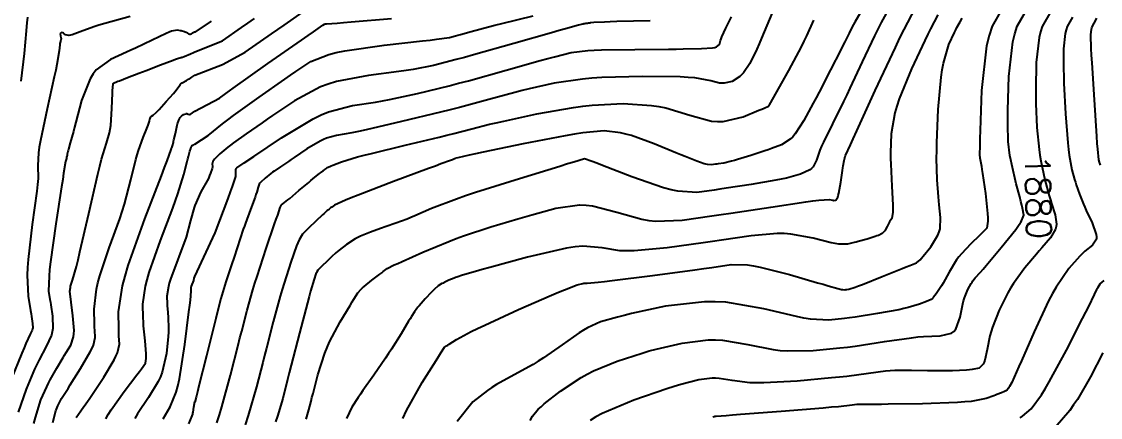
# Model space of a CAD drawing. Header units: metres. Extents: x 837476 to 838477, y 1189012 to 1191014.
# Drawn here: x 837973.4 to 838139, y 1189440 to 1189500.8 of the extents above; entities that cross this region are included whole.
import ezdxf

# ---------------------------------------------------------------- set-up
doc = ezdxf.new("R2010")
doc.units = ezdxf.units.M
doc.header["$LTSCALE"] = 0.3
doc.layers.add('COTAS 10', color=1, linetype='Continuous')
doc.layers.add('COTAS INT', color=252, linetype='Continuous')
doc.styles.get("Standard").update_dxf_attribs({"font": 'simplex.shx'})

msp = doc.modelspace()

# ---------------------------------------------------------------- linework, layer by layer
at = {"layer": 'COTAS 10'}
for points in [[(838017.072, 1189439.716), (838017.188, 1189440.067), (838017.496, 1189441.112), (838017.843, 1189442.472), (838017.984, 1189443.021), (838018.145, 1189443.645), (838018.888, 1189446.523), (838019.945, 1189449.822), (838020.303, 1189450.711), (838020.69, 1189451.59), (838022.324, 1189454.676), (838023.844, 1189457.19), (838024.158, 1189457.708), (838024.427, 1189458.148), (838025.015, 1189459.096), (838025.525, 1189459.668), (838025.744, 1189459.872), (838025.998, 1189460.095), (838027.199, 1189461.065), (838028.422, 1189462.002), (838028.69, 1189462.206), (838028.928, 1189462.385), (838029.532, 1189462.827), (838030.62, 1189463.391), (838031.163, 1189463.646), (838031.811, 1189463.945), (838035.024, 1189465.384), (838038.993, 1189467.021), (838040.118, 1189467.446), (838041.254, 1189467.857), (838045.449, 1189469.239), (838049.578, 1189470.475), (838050.673, 1189470.795), (838051.747, 1189471.105), (838055.449, 1189472.147), (838059.051, 1189472.643), (838060.062, 1189472.61), (838061.079, 1189472.503), (838064.801, 1189471.499), (838068.622, 1189470.41), (838069.701, 1189470.248), (838070.79, 1189470.147), (838074.801, 1189470.29), (838079.368, 1189470.925), (838080.808, 1189471.135), (838082.323, 1189471.36), (838088.43, 1189472.297), (838093.831, 1189473.102), (838094.902, 1189473.244), (838095.789, 1189473.35), (838097.461, 1189473.443), (838097.895, 1189473.346), (838098.002, 1189473.333), (838098.103, 1189473.327), (838098.42, 1189473.353), (838098.706, 1189473.82), (838098.786, 1189474.091), (838098.868, 1189474.424), (838099.168, 1189476.137), (838099.434, 1189477.931), (838099.493, 1189478.314), (838099.547, 1189478.647), (838099.688, 1189479.44), (838099.784, 1189479.846), (838099.809, 1189479.936), (838099.832, 1189480.015), (838099.909, 1189480.219), (838100.653, 1189481.834), (838101.097, 1189482.803), (838101.645, 1189483.998), (838104.48, 1189490.199), (838107.562, 1189496.82), (838108.265, 1189498.28), (838108.902, 1189499.578), (838110.657, 1189502.92)], [(838131.466, 1189502.45), (838130.112, 1189500.064), (838129.842, 1189499.238), (838129.617, 1189498.341), (838129.183, 1189494.504), (838129.117, 1189490.351), (838129.124, 1189489.256), (838129.142, 1189488.183), (838129.297, 1189484.556), (838129.299, 1189484.504), (838129.624, 1189481.129), (838129.749, 1189480.249), (838129.888, 1189479.392), (838130.513, 1189476.493), (838131.198, 1189473.997), (838131.375, 1189473.395), (838131.546, 1189472.83), (838132.116, 1189471.112), (838132.324, 1189469.673), (838132.267, 1189469.285), (838132.16, 1189468.901), (838131.358, 1189467.555), (838130.075, 1189466.045), (838129.665, 1189465.56), (838129.231, 1189465.044), (838127.464, 1189462.937), (838125.682, 1189460.542), (838125.239, 1189459.846), (838124.817, 1189459.135), (838123.475, 1189456.447), (838122.464, 1189453.827), (838122.252, 1189453.159), (838122.068, 1189452.515), (838121.649, 1189450.398), (838121.321, 1189448.77), (838121.195, 1189448.435), (838121.054, 1189448.15), (838120.42, 1189447.54), (838119.35, 1189447.305), (838118.934, 1189447.256), (838118.466, 1189447.215), (838116.346, 1189447.125), (838113.881, 1189447.108), (838113.196, 1189447.112), (838112.51, 1189447.12), (838110.022, 1189447.182), (838107.492, 1189447.165), (838106.778, 1189447.124), (838106.06, 1189447.066), (838103.418, 1189446.726), (838100.113, 1189446.277), (838098.975, 1189446.151), (838097.741, 1189446.025), (838092.482, 1189445.561), (838087.366, 1189445.287), (838086.223, 1189445.28), (838085.198, 1189445.302), (838082.482, 1189445.63), (838080.519, 1189445.967), (838079.968, 1189445.995), (838079.415, 1189445.994), (838077.391, 1189445.757), (838074.615, 1189445.017), (838073.587, 1189444.7), (838072.447, 1189444.334), (838067.391, 1189442.609), (838062.557, 1189440.59), (838061.557, 1189440.04), (838060.702, 1189439.493)], [(837975.287, 1189439.017), (837975.518, 1189439.974), (837976.36, 1189442.658), (837977.248, 1189444.675), (837977.508, 1189445.211), (837977.775, 1189445.737), (837978.793, 1189447.557), (837979.767, 1189449.163), (837980.007, 1189449.555), (837980.233, 1189449.925), (837980.944, 1189451.069), (837981.376, 1189452.362), (837981.428, 1189452.826), (837981.45, 1189453.335), (837981.284, 1189455.556), (837980.995, 1189457.675), (837980.94, 1189458.121), (837980.895, 1189458.506), (837980.822, 1189459.386), (837980.884, 1189459.939), (837980.924, 1189460.117), (837980.974, 1189460.307), (837981.236, 1189461.084), (837981.813, 1189463.169), (837982.061, 1189464.184), (837982.347, 1189465.389), (837983.699, 1189471.318), (837985.093, 1189477.331), (837985.406, 1189478.588), (837985.687, 1189479.668), (837986.439, 1189482.096), (837986.897, 1189483.693), (837986.994, 1189484.249), (837987.077, 1189484.855), (837987.267, 1189487.453), (837987.358, 1189489.816), (837987.378, 1189490.273), (837987.397, 1189490.644), (837987.448, 1189491.27), (837987.493, 1189491.331), (837987.508, 1189491.346), (837987.524, 1189491.36), (837987.59, 1189491.4), (837987.955, 1189491.543), (837988.159, 1189491.621), (837988.407, 1189491.716), (837989.677, 1189492.199), (837991.403, 1189492.857), (837991.939, 1189493.062), (837992.501, 1189493.278), (837994.741, 1189494.139), (837996.68, 1189494.879), (837997.051, 1189495.018), (837997.35, 1189495.128), (837997.835, 1189495.288), (837997.854, 1189495.271), (837997.866, 1189495.271), (837997.892, 1189495.287), (837997.982, 1189495.323), (837998.029, 1189495.336), (837998.085, 1189495.351), (837998.369, 1189495.419), (837999.316, 1189495.825), (837999.791, 1189496.054), (838000, 1189496.156), (838004.243, 1189497.86), (838007.141, 1189499.881), (838008.122, 1189500.562), (838009.18, 1189501.296)], [(837995.143, 1189439.751), (837996.217, 1189441.596), (837997.138, 1189443.823), (837997.383, 1189444.785), (837997.623, 1189445.897), (837998.454, 1189451.161), (837999.096, 1189456.218), (837999.216, 1189457.2), (837999.312, 1189458), (837999.452, 1189459.377), (837999.435, 1189459.561), (837999.432, 1189459.609), (837999.429, 1189459.655), (837999.424, 1189459.812), (837999.454, 1189460.009), (837999.473, 1189460.082), (837999.497, 1189460.162), (837999.82, 1189461.03), (837999.91, 1189461.374), (838000, 1189461.621), (838003.128, 1189468.344), (838005.091, 1189473.592), (838005.468, 1189474.62), (838005.774, 1189475.465), (838006.275, 1189476.979), (838006.298, 1189477.296), (838006.301, 1189477.385), (838006.302, 1189477.474), (838006.296, 1189477.803), (838006.309, 1189478.086), (838006.322, 1189478.147), (838006.339, 1189478.201), (838006.437, 1189478.332), (838007.565, 1189479.09), (838009.053, 1189480.091), (838013.298, 1189482.947), (838018.162, 1189485.859), (838019.373, 1189486.445), (838020.525, 1189486.937), (838024.193, 1189487.921), (838027.724, 1189488.422), (838028.79, 1189488.609), (838029.893, 1189488.817), (838034.193, 1189489.741), (838039.045, 1189490.939), (838040.496, 1189491.318), (838041.993, 1189491.718), (838047.789, 1189493.338), (838053.034, 1189494.82), (838054.184, 1189495.134), (838055.203, 1189495.406), (838057.789, 1189496.039), (838060.341, 1189496.335), (838061.338, 1189496.394), (838062.461, 1189496.442), (838067.564, 1189496.535), (838072.738, 1189496.567), (838073.907, 1189496.579), (838074.96, 1189496.591), (838077.809, 1189496.642), (838079.507, 1189496.772), (838079.834, 1189496.834), (838080.101, 1189496.906), (838080.548, 1189497.263), (838080.725, 1189497.912), (838080.821, 1189498.169), (838080.936, 1189498.46), (838081.522, 1189499.793), (838082.384, 1189501.542)]]:
    msp.add_lwpolyline(points, dxfattribs=at)
at = {"layer": 'COTAS INT'}
for points in [[(838107.241, 1189503.988), (838105.405, 1189500.65), (838104.888, 1189499.65), (838104.368, 1189498.618), (838102.462, 1189494.614), (838100.588, 1189490.588), (838100.088, 1189489.541), (838099.597, 1189488.524), (838097.891, 1189485.095), (838096.514, 1189482.268), (838096.23, 1189481.629), (838095.988, 1189481.054), (838095.465, 1189479.496), (838094.937, 1189478.465), (838094.692, 1189478.221), (838094.405, 1189477.995), (838093.009, 1189477.329), (838090.828, 1189476.757), (838090.045, 1189476.59), (838089.186, 1189476.42), (838085.435, 1189475.777), (838081.563, 1189475.182), (838080.628, 1189475.042), (838079.751, 1189474.913), (838077.076, 1189474.539), (838074.15, 1189474.724), (838073.114, 1189474.948), (838071.981, 1189475.247), (838067.076, 1189476.949), (838062.593, 1189478.703), (838061.725, 1189479.035), (838061.02, 1189479.299), (838059.825, 1189479.698), (838058.208, 1189479.209), (838057.237, 1189478.914), (838056.04, 1189478.55), (838049.825, 1189476.659), (838043.078, 1189474.529), (838041.545, 1189474.014), (838040.157, 1189473.531), (838036.354, 1189472.059), (838033.772, 1189470.947), (838033.153, 1189470.691), (838032.576, 1189470.458), (838030.842, 1189469.805), (838029.357, 1189469.291), (838028.513, 1189469), (838026.953, 1189468.46), (838025.428, 1189467.833), (838025.027, 1189467.632), (838024.635, 1189467.418), (838023.295, 1189466.546), (838022.162, 1189465.677), (838021.901, 1189465.465), (838021.662, 1189465.266), (838020.988, 1189464.651), (838020.467, 1189464.128), (838020.325, 1189463.987), (838020.183, 1189463.848), (838019.676, 1189463.358), (838019.249, 1189462.95), (838019.158, 1189462.862), (838019.078, 1189462.785), (838018.884, 1189462.598), (838018.725, 1189462.317), (838018.666, 1189462.181), (838018.601, 1189462.019), (838018.314, 1189461.225), (838017.768, 1189459.363), (838017.54, 1189458.529), (838017.278, 1189457.556), (838016.056, 1189452.891), (838014.786, 1189447.971), (838014.495, 1189446.837), (838014.23, 1189445.803), (838013.489, 1189442.891), (838012.69, 1189440.174), (838012.387, 1189439.262)], [(838124.838, 1189504.353), (838122.433, 1189500.114), (838121.953, 1189498.647), (838121.553, 1189497.053), (838120.782, 1189490.235), (838120.588, 1189484.048), (838120.552, 1189482.852), (838120.523, 1189481.88), (838120.485, 1189480.235), (838120.511, 1189480.024), (838120.523, 1189479.957), (838120.537, 1189479.885), (838120.607, 1189479.592), (838120.777, 1189478.6), (838120.853, 1189478.087), (838120.943, 1189477.472), (838121.377, 1189474.39), (838121.724, 1189471.288), (838121.76, 1189470.66), (838121.769, 1189470.131), (838121.585, 1189469.055), (838120.995, 1189468.43), (838120.748, 1189468.186), (838120.466, 1189467.911), (838119.148, 1189466.66), (838117.693, 1189465.107), (838117.325, 1189464.641), (838116.973, 1189464.16), (838115.824, 1189462.293), (838114.882, 1189460.585), (838114.659, 1189460.204), (838114.453, 1189459.863), (838113.848, 1189458.962), (838113.424, 1189458.436), (838113.332, 1189458.331), (838113.252, 1189458.243), (838113.053, 1189458.074), (838112.704, 1189457.931), (838112.319, 1189457.777), (838111.275, 1189457.362), (838109.516, 1189456.835), (838108.855, 1189456.68), (838108.118, 1189456.522), (838104.829, 1189455.919), (838101.381, 1189455.382), (838100.544, 1189455.265), (838099.759, 1189455.162), (838097.348, 1189454.907), (838094.551, 1189455.076), (838093.522, 1189455.242), (838092.382, 1189455.459), (838087.348, 1189456.669), (838081.536, 1189457.667), (838079.906, 1189457.749), (838078.268, 1189457.748), (838072.276, 1189457.045), (838067.063, 1189455.916), (838065.914, 1189455.646), (838064.894, 1189455.395), (838062.276, 1189454.644), (838060.288, 1189453.72), (838059.664, 1189453.359), (838059.009, 1189452.954), (838056.38, 1189451.112), (838053.531, 1189449.109), (838052.737, 1189448.601), (838051.941, 1189448.115), (838049.049, 1189446.529), (838046.302, 1189445.003), (838045.598, 1189444.554), (838044.919, 1189444.094), (838042.669, 1189442.338), (838040.277, 1189439.332)], [(838051.464, 1189439.499), (838051.848, 1189440.17), (838052.725, 1189441.212), (838053.151, 1189441.606), (838053.658, 1189442.047), (838056.152, 1189444.019), (838059.317, 1189446.108), (838060.246, 1189446.622), (838061.199, 1189447.107), (838064.834, 1189448.626), (838068.67, 1189449.865), (838069.751, 1189450.173), (838070.839, 1189450.466), (838074.834, 1189451.401), (838078.841, 1189451.871), (838079.937, 1189451.872), (838081.027, 1189451.817), (838084.915, 1189451.149), (838088.79, 1189450.38), (838089.872, 1189450.261), (838090.958, 1189450.182), (838094.915, 1189450.234), (838099.023, 1189450.639), (838100.205, 1189450.782), (838101.406, 1189450.939), (838105.904, 1189451.618), (838110.027, 1189452.221), (838110.991, 1189452.33), (838111.879, 1189452.413), (838114.444, 1189452.505), (838116.171, 1189452.898), (838116.53, 1189453.171), (838116.838, 1189453.516), (838117.518, 1189455.353), (838117.906, 1189457.413), (838118.029, 1189457.898), (838118.158, 1189458.345), (838118.682, 1189459.65), (838119.202, 1189460.564), (838119.329, 1189460.765), (838119.449, 1189460.943), (838119.821, 1189461.395), (838120.633, 1189462.295), (838121.03, 1189462.755), (838121.501, 1189463.306), (838123.823, 1189466.057), (838126.067, 1189468.859), (838126.489, 1189469.441), (838126.733, 1189469.804), (838126.824, 1189469.94), (838127.311, 1189471.045), (838127.083, 1189472.127), (838126.967, 1189472.611), (838126.827, 1189473.175), (838126.655, 1189473.846), (838126.129, 1189475.88), (838125.423, 1189478.838), (838125.278, 1189479.562), (838125.155, 1189480.245), (838124.892, 1189482.369), (838124.833, 1189485.032), (838124.838, 1189486.054), (838124.853, 1189487.2), (838124.983, 1189492.369), (838125.585, 1189497.697), (838125.897, 1189498.943), (838126.272, 1189500.089), (838128.152, 1189503.401)], [(837978.179, 1189439.166), (837978.628, 1189441.002), (837978.963, 1189441.762), (837979.061, 1189441.964), (837979.161, 1189442.163), (837979.545, 1189442.848), (837980.233, 1189443.965), (837980.526, 1189444.435), (837980.863, 1189444.975), (837982.451, 1189447.506), (837983.94, 1189450.051), (837984.215, 1189450.599), (837984.43, 1189451.08), (837984.714, 1189452.254), (837984.627, 1189453.365), (837984.609, 1189453.807), (837984.593, 1189454.306), (837984.56, 1189456.594), (837984.902, 1189459.661), (837985.124, 1189460.651), (837985.4, 1189461.703), (837986.857, 1189466.01), (837988.468, 1189470.477), (837988.843, 1189471.629), (837989.186, 1189472.744), (837990.167, 1189476.466), (837990.928, 1189479.583), (837991.133, 1189480.316), (837991.335, 1189480.994), (837992.044, 1189482.977), (837992.614, 1189484.346), (837992.73, 1189484.638), (837992.827, 1189484.892), (837993.022, 1189485.493), (837993.091, 1189485.797), (837993.107, 1189485.864), (837993.123, 1189485.923), (837993.171, 1189486.075), (837993.258, 1189486.188), (837993.299, 1189486.224), (837993.346, 1189486.26), (837993.575, 1189486.407), (837994.054, 1189486.823), (837994.259, 1189487.03), (837994.495, 1189487.276), (837995.608, 1189488.494), (837996.704, 1189489.748), (837996.93, 1189490.016), (837997.121, 1189490.249), (837997.532, 1189490.809), (837997.73, 1189491.1), (837997.788, 1189491.164), (837997.847, 1189491.222), (837998.073, 1189491.374), (837998.704, 1189491.743), (837999.018, 1189491.938), (837999.394, 1189492.172), (838000, 1189492.556), (838004.269, 1189494.202), (838007.736, 1189496.098), (838011.756, 1189498.91), (838012.748, 1189499.603), (838013.689, 1189500.258), (838016.652, 1189502.313)], [(838088.646, 1189502.169), (838087.029, 1189498.253), (838086.642, 1189497.364), (838086.282, 1189496.56), (838085.204, 1189494.363), (838084.24, 1189492.942), (838083.952, 1189492.627), (838083.655, 1189492.347), (838082.509, 1189491.617), (838081.271, 1189491.32), (838080.917, 1189491.312), (838080.559, 1189491.337), (838079.222, 1189491.692), (838076.781, 1189492.14), (838075.726, 1189492.223), (838074.507, 1189492.288), (838068.737, 1189492.373), (838062.492, 1189492.193), (838060.974, 1189492.091), (838059.547, 1189491.966), (838055.158, 1189491.325), (838051.317, 1189490.462), (838050.237, 1189490.197), (838049.149, 1189489.921), (838045.158, 1189488.832), (838040.644, 1189487.602), (838039.227, 1189487.237), (838037.736, 1189486.862), (838031.748, 1189485.422), (838026.283, 1189484.179), (838025.122, 1189483.929), (838024.114, 1189483.72), (838021.748, 1189483.303), (838020.219, 1189482.892), (838019.739, 1189482.687), (838019.234, 1189482.443), (838017.206, 1189481.229), (838015.249, 1189479.914), (838014.789, 1189479.605), (838014.364, 1189479.321), (838013.126, 1189478.495), (838012.156, 1189477.821), (838011.9, 1189477.633), (838011.651, 1189477.444), (838010.796, 1189476.754), (838010.13, 1189476.116), (838009.999, 1189475.959), (838009.892, 1189475.811), (838009.699, 1189475.35), (838009.498, 1189474.577), (838009.385, 1189474.234), (838009.248, 1189473.833), (838008.548, 1189471.918), (838007.78, 1189469.844), (838007.601, 1189469.344), (838007.436, 1189468.875), (838006.961, 1189467.449), (838006.5, 1189466.018), (838006.344, 1189465.546), (838006.176, 1189465.041), (838005.466, 1189462.947), (838004.76, 1189460.819), (838004.595, 1189460.294), (838004.442, 1189459.796), (838003.999, 1189458.23), (838003.439, 1189456.036), (838003.213, 1189455.143), (838002.956, 1189454.126), (838001.77, 1189449.424), (838000.623, 1189444.842), (838000.39, 1189443.902), (838000.194, 1189443.103), (838000, 1189442.285)], [(838102.238, 1189502.323), (838101.32, 1189500.711), (838101.114, 1189500.338), (838100.931, 1189499.997), (838100.444, 1189499.029), (838099.798, 1189497.699), (838099.514, 1189497.13), (838099.184, 1189496.474), (838097.611, 1189493.377), (838095.844, 1189489.953), (838095.392, 1189489.09), (838094.955, 1189488.264), (838093.511, 1189485.589), (838092.168, 1189483.533), (838091.796, 1189483.098), (838091.422, 1189482.72), (838090.07, 1189481.838), (838088.526, 1189481.284), (838088.031, 1189481.112), (838087.508, 1189480.934), (838085.375, 1189480.223), (838083.323, 1189479.583), (838082.85, 1189479.448), (838082.419, 1189479.331), (838081.205, 1189479.063), (838080.347, 1189478.931), (838080.139, 1189478.9), (838079.945, 1189478.872), (838079.352, 1189478.789), (838078.692, 1189478.834), (838078.455, 1189478.887), (838078.195, 1189478.956), (838077.062, 1189479.352), (838075.281, 1189480.069), (838074.613, 1189480.341), (838073.868, 1189480.646), (838070.544, 1189482.013), (838067.038, 1189483.279), (838066.178, 1189483.519), (838065.366, 1189483.712), (838062.834, 1189484.013), (838059.577, 1189483.698), (838058.308, 1189483.503), (838056.881, 1189483.262), (838050.4, 1189482), (838044.292, 1189480.722), (838043.1, 1189480.47), (838042.124, 1189480.262), (838040.4, 1189479.878), (838040.127, 1189479.792), (838040.065, 1189479.771), (838040.009, 1189479.752), (838039.86, 1189479.695), (838039.76, 1189479.652), (838039.737, 1189479.642), (838039.714, 1189479.633), (838039.648, 1189479.608), (838039.556, 1189479.576), (838039.27, 1189479.477), (838037.779, 1189478.924), (838036.925, 1189478.605), (838035.878, 1189478.214), (838030.503, 1189476.202), (838025.083, 1189474.141), (838024.009, 1189473.718), (838023.119, 1189473.36), (838021.446, 1189472.602), (838021.033, 1189472.299), (838020.937, 1189472.228), (838020.849, 1189472.162), (838020.6, 1189471.971), (838020.428, 1189471.834), (838020.389, 1189471.803), (838020.354, 1189471.775), (838020.258, 1189471.7), (838019.956, 1189471.422), (838019.791, 1189471.266), (838019.59, 1189471.077), (838018.574, 1189470.108), (838017.499, 1189469.08), (838017.262, 1189468.852), (838017.052, 1189468.65), (838016.511, 1189468.125), (838016.012, 1189467.246), (838015.829, 1189466.82), (838015.626, 1189466.315), (838014.727, 1189463.831), (838013.69, 1189460.601), (838013.399, 1189459.626), (838013.106, 1189458.615), (838012.037, 1189454.671), (838010.988, 1189450.598), (838010.709, 1189449.506), (838010.435, 1189448.43), (838009.483, 1189444.671), (838008.191, 1189440.281), (838007.702, 1189438.807)], [(838114.073, 1189501.853), (838112.943, 1189499.697), (838112.529, 1189498.851), (838112.071, 1189497.896), (838110.049, 1189493.55), (838108.162, 1189488.944), (838107.789, 1189487.825), (838107.481, 1189486.775), (838106.907, 1189483.55), (838106.833, 1189480.621), (838106.839, 1189479.758), (838106.858, 1189478.872), (838107.022, 1189475.482), (838107.168, 1189472.574), (838107.174, 1189471.992), (838107.166, 1189471.506), (838107.012, 1189470.556), (838106.754, 1189470.172), (838106.68, 1189470.044), (838106.604, 1189469.905), (838106.321, 1189469.325), (838106.02, 1189468.761), (838105.934, 1189468.634), (838105.846, 1189468.519), (838105.516, 1189468.208), (838104.957, 1189467.942), (838104.724, 1189467.855), (838104.458, 1189467.763), (838103.217, 1189467.384), (838101.869, 1189467.01), (838101.534, 1189466.92), (838101.217, 1189466.837), (838100.215, 1189466.588), (838098.863, 1189466.604), (838098.326, 1189466.688), (838097.718, 1189466.806), (838094.936, 1189467.52), (838091.5, 1189468.146), (838090.481, 1189468.208), (838089.432, 1189468.222), (838085.397, 1189467.874), (838080.852, 1189467.19), (838079.481, 1189466.993), (838078.061, 1189466.792), (838072.526, 1189466.04), (838067.431, 1189465.57), (838066.288, 1189465.548), (838065.262, 1189465.572), (838062.526, 1189466.049), (838059.566, 1189466.302), (838058.399, 1189466.185), (838057.082, 1189465.987), (838051.072, 1189464.596), (838045.285, 1189463.002), (838044.108, 1189462.676), (838043.116, 1189462.4), (838041.072, 1189461.818), (838040.247, 1189461.546), (838040.023, 1189461.465), (838039.802, 1189461.382), (838039.021, 1189461.059), (838038.303, 1189460.716), (838038.121, 1189460.62), (838037.947, 1189460.522), (838037.38, 1189460.165), (838036.754, 1189459.639), (838036.543, 1189459.435), (838036.315, 1189459.206), (838035.353, 1189458.17), (838034.449, 1189457.137), (838034.258, 1189456.91), (838034.091, 1189456.709), (838033.702, 1189456.196), (838033.252, 1189455.47), (838033.047, 1189455.135), (838032.808, 1189454.741), (838031.655, 1189452.834), (838030.175, 1189450.468), (838029.73, 1189449.784), (838029.269, 1189449.089), (838027.477, 1189446.477), (838025.81, 1189444.08), (838025.427, 1189443.52), (838025.079, 1189443.005), (838024.11, 1189441.521), (838023.268, 1189439.801)], [(837990.046, 1189501.589), (837986.153, 1189500.502), (837985.281, 1189500.239), (837984.498, 1189499.992), (837982.412, 1189499.241), (837981.149, 1189498.778), (837980.885, 1189498.713), (837980.658, 1189498.676), (837980.144, 1189498.773), (837979.882, 1189498.994), (837979.813, 1189499.035), (837979.745, 1189499.068), (837979.513, 1189499.114), (837979.356, 1189499.032), (837979.335, 1189498.984), (837979.325, 1189498.925), (837979.369, 1189498.62), (837979.441, 1189498.289), (837979.448, 1189498.213), (837979.449, 1189498.144), (837979.404, 1189497.953), (837979.317, 1189497.609), (837979.291, 1189497.444), (837979.265, 1189497.248), (837979.163, 1189496.288), (837978.815, 1189494.221), (837978.633, 1189493.328), (837978.414, 1189492.295), (837977.315, 1189487.405), (837976.283, 1189482.541), (837976.107, 1189481.525), (837975.978, 1189480.652), (837975.907, 1189478.695), (837975.919, 1189476.684), (837975.842, 1189475.778), (837975.73, 1189474.72), (837975.036, 1189469.636), (837974.38, 1189464.248), (837974.291, 1189462.998), (837974.243, 1189461.853), (837974.407, 1189458.592), (837974.771, 1189456.385), (837974.849, 1189455.905), (837974.918, 1189455.481), (837975.087, 1189454.424), (837975.097, 1189453.749), (837975.067, 1189453.566), (837975.021, 1189453.384), (837974.736, 1189452.743), (837974.059, 1189451.321), (837973.766, 1189450.648), (837973.427, 1189449.852), (837971.824, 1189445.969)], [(838002.526, 1189500.851), (838000, 1189499.195), (837999.956, 1189499.173), (837999.857, 1189499.125), (837999.658, 1189499.04), (837999.578, 1189499.007), (837999.553, 1189498.991), (837999.526, 1189498.973), (837999.421, 1189498.886), (837999.301, 1189498.823), (837999.265, 1189498.821), (837999.229, 1189498.825), (837999.09, 1189498.893), (837998.899, 1189499.009), (837998.83, 1189499.043), (837998.755, 1189499.078), (837998.424, 1189499.211), (837998.026, 1189499.339), (837997.908, 1189499.37), (837997.787, 1189499.4), (837997.323, 1189499.493), (837996.43, 1189499.31), (837996.038, 1189499.165), (837995.585, 1189498.979), (837993.426, 1189497.97), (837990.884, 1189496.738), (837990.189, 1189496.413), (837989.497, 1189496.094), (837987.029, 1189494.998), (837984.864, 1189493.39), (837984.364, 1189492.749), (837983.906, 1189492.021), (837982.607, 1189488.685), (837981.72, 1189485.32), (837981.52, 1189484.575), (837981.341, 1189483.911), (837980.863, 1189482.186), (837980.582, 1189481.19), (837980.528, 1189480.985), (837980.485, 1189480.81), (837980.412, 1189480.435), (837980.401, 1189480.28), (837980.396, 1189480.244), (837980.39, 1189480.211), (837980.364, 1189480.119), (837980.315, 1189479.949), (837980.294, 1189479.868), (837980.271, 1189479.771), (837980.163, 1189479.299), (837979.854, 1189477.48), (837979.704, 1189476.535), (837979.527, 1189475.398), (837978.655, 1189469.698), (837977.844, 1189463.888), (837977.706, 1189462.683), (837977.605, 1189461.652), (837977.549, 1189459.383), (837977.757, 1189458.102), (837977.822, 1189457.694), (837977.889, 1189457.263), (837978.161, 1189455.512), (837978.19, 1189453.64), (837978.105, 1189453.133), (837977.979, 1189452.63), (837977.19, 1189450.855), (837976.074, 1189448.79), (837975.743, 1189448.106), (837975.403, 1189447.372), (837974.092, 1189444.314), (837972.857, 1189440.781)], [(837973.326, 1189491.621), (837973.829, 1189495.899), (837974.155, 1189499.394), (837974.22, 1189500.065), (837974.274, 1189500.608), (837974.376, 1189501.5)], [(837981.789, 1189439.936), (837981.899, 1189440.121), (837982.024, 1189440.317), (837982.596, 1189441.119), (837983.523, 1189442.425), (837983.872, 1189442.939), (837984.261, 1189443.518), (837985.999, 1189446.158), (837987.589, 1189448.8), (837987.884, 1189449.38), (837988.116, 1189449.894), (837988.43, 1189451.206), (837988.349, 1189452.504), (837988.332, 1189453.01), (837988.317, 1189453.58), (837988.284, 1189456.167), (837988.889, 1189460.188), (837989.277, 1189461.662), (837989.76, 1189463.293), (837992.302, 1189470.482), (837994.854, 1189477.108), (837995.344, 1189478.383), (837995.739, 1189479.415), (837996.385, 1189481.121), (837996.431, 1189481.288), (837996.45, 1189481.35), (837996.47, 1189481.419), (837996.562, 1189481.724), (837996.696, 1189482.228), (837996.742, 1189482.422), (837996.792, 1189482.64), (837997.007, 1189483.623), (837997.236, 1189484.627), (837997.296, 1189484.857), (837997.354, 1189485.066), (837997.547, 1189485.651), (837997.769, 1189486.056), (837997.844, 1189486.153), (837997.925, 1189486.242), (837998.268, 1189486.506), (837998.606, 1189486.649), (837998.684, 1189486.662), (837998.756, 1189486.662), (837998.957, 1189486.568), (837999.157, 1189486.497), (837999.227, 1189486.513), (837999.303, 1189486.543), (837999.634, 1189486.782), (838000, 1189487.043), (838003.804, 1189489.012), (838004.774, 1189489.731), (838005.897, 1189490.551), (838011.228, 1189494.337), (838016.371, 1189497.94), (838017.375, 1189498.644), (838018.198, 1189499.22), (838019.655, 1189500.239), (838019.906, 1189500.386), (838019.968, 1189500.412), (838020.028, 1189500.433), (838020.218, 1189500.456), (838021.855, 1189500.575), (838022.826, 1189500.656), (838024.023, 1189500.757), (838030.218, 1189501.296)], [(837986.318, 1189439.773), (837986.708, 1189440.426), (837987.149, 1189441.118), (837989.168, 1189443.953), (837991.098, 1189446.503), (837991.483, 1189447.015), (837991.804, 1189447.444), (837992.423, 1189448.295), (837992.532, 1189449.006), (837992.53, 1189449.346), (837992.515, 1189449.749), (837992.345, 1189451.723), (837992.133, 1189454.04), (837992.092, 1189454.658), (837992.058, 1189455.267), (837991.997, 1189457.382), (837992.411, 1189460.129), (837992.675, 1189461.135), (837993.006, 1189462.249), (837994.742, 1189467.16), (837996.601, 1189472.13), (837997.009, 1189473.281), (837997.37, 1189474.335), (837998.288, 1189477.325), (837998.809, 1189479.306), (837998.921, 1189479.722), (837999.018, 1189480.082), (837999.248, 1189480.902), (837999.37, 1189481.291), (837999.399, 1189481.378), (837999.425, 1189481.457), (837999.502, 1189481.668), (837999.567, 1189481.774), (837999.586, 1189481.788), (837999.606, 1189481.793), (837999.681, 1189481.755), (838000, 1189481.946), (838002.063, 1189483.271), (838004.241, 1189485.071), (838005.044, 1189485.686), (838005.932, 1189486.351), (838009.86, 1189489.17), (838013.809, 1189491.928), (838014.711, 1189492.554), (838015.53, 1189493.12), (838017.797, 1189494.67), (838020.577, 1189495.758), (838021.72, 1189496.033), (838023.025, 1189496.298), (838029.083, 1189497.159), (838034.944, 1189497.826), (838036.125, 1189497.968), (838037.113, 1189498.091), (838039.083, 1189498.38), (838040.035, 1189498.623), (838040.382, 1189498.716), (838040.764, 1189498.822), (838042.443, 1189499.297), (838045.067, 1189500.001), (838046.045, 1189500.25), (838047.132, 1189500.523), (838051.965, 1189501.703)], [(838069.892, 1189500.939), (838064.776, 1189500.795), (838063.755, 1189500.763), (838062.906, 1189500.734), (838061.269, 1189500.657), (838060.824, 1189500.606), (838060.726, 1189500.594), (838060.64, 1189500.582), (838060.42, 1189500.548), (838060.285, 1189500.523), (838060.251, 1189500.517), (838060.219, 1189500.512), (838060.119, 1189500.499), (838060.037, 1189500.489), (838059.997, 1189500.485), (838059.937, 1189500.478), (838059.744, 1189500.437), (838059.641, 1189500.413), (838059.517, 1189500.384), (838058.892, 1189500.235), (838056.903, 1189499.692), (838055.92, 1189499.414), (838054.749, 1189499.082), (838048.958, 1189497.423), (838042.8, 1189495.679), (838041.399, 1189495.294), (838040.129, 1189494.95), (838036.638, 1189494.061), (838033.503, 1189493.454), (838032.457, 1189493.288), (838031.334, 1189493.124), (838026.638, 1189492.54), (838021.738, 1189491.593), (838020.486, 1189491.199), (838019.281, 1189490.749), (838015.308, 1189488.647), (838011.93, 1189486.363), (838011.1, 1189485.797), (838010.315, 1189485.26), (838007.86, 1189483.559), (838005.929, 1189482.165), (838005.475, 1189481.821), (838005.056, 1189481.495), (838003.831, 1189480.468), (838003.041, 1189479.669), (838002.896, 1189479.486), (838002.783, 1189479.321), (838002.641, 1189478.865), (838002.685, 1189478.555), (838002.689, 1189478.481), (838002.691, 1189478.414), (838002.669, 1189478.215), (838002.406, 1189477.516), (838002.256, 1189477.132), (838002.072, 1189476.666), (838000.918, 1189474.64), (838000, 1189472.549), (837999.896, 1189472.221), (837999.331, 1189470.236), (837998.661, 1189467.675), (837996.251, 1189461.205), (837996.074, 1189460.609), (837995.932, 1189460.069), (837995.711, 1189458.597), (837995.747, 1189457.431), (837995.767, 1189457.085), (837995.792, 1189456.729), (837995.92, 1189455.358), (837995.972, 1189453.626), (837995.949, 1189453.043), (837995.911, 1189452.414), (837995.637, 1189449.769), (837994.983, 1189446.944), (837994.704, 1189446.202), (837994.383, 1189445.478), (837992.87, 1189443.008), (837991.212, 1189440.521), (837990.799, 1189439.786)], [(838003.389, 1189439.116), (838003.777, 1189440.348), (838004.159, 1189441.612), (838005.476, 1189446.45), (838006.64, 1189451.057), (838006.923, 1189452.175), (838007.191, 1189453.225), (838008.018, 1189456.45), (838008.906, 1189459.592), (838009.212, 1189460.59), (838009.544, 1189461.643), (838010.959, 1189465.909), (838012.253, 1189469.693), (838012.508, 1189470.443), (838012.719, 1189471.063), (838013.11, 1189472.228), (838013.234, 1189472.512), (838013.277, 1189472.577), (838013.323, 1189472.637), (838013.52, 1189472.804), (838014.031, 1189473.192), (838014.276, 1189473.39), (838014.565, 1189473.628), (838015.981, 1189474.816), (838017.477, 1189476.075), (838017.816, 1189476.357), (838018.122, 1189476.611), (838018.959, 1189477.291), (838019.495, 1189477.713), (838019.611, 1189477.806), (838019.714, 1189477.887), (838019.973, 1189478.092), (838020.129, 1189478.214), (838020.168, 1189478.244), (838020.204, 1189478.272), (838020.321, 1189478.359), (838020.72, 1189478.538), (838020.936, 1189478.624), (838021.196, 1189478.726), (838022.516, 1189479.227), (838024.997, 1189479.99), (838025.99, 1189480.257), (838027.116, 1189480.548), (838032.289, 1189481.799), (838037.533, 1189483.044), (838038.704, 1189483.331), (838039.753, 1189483.592), (838042.526, 1189484.326), (838045.263, 1189485.022), (838046.289, 1189485.26), (838047.432, 1189485.518), (838052.526, 1189486.61), (838058.12, 1189487.594), (838059.578, 1189487.784), (838060.996, 1189487.938), (838065.785, 1189488.193), (838070.106, 1189487.93), (838071.228, 1189487.757), (838072.318, 1189487.541), (838075.987, 1189486.397), (838079.348, 1189485.492), (838080.244, 1189485.426), (838081.124, 1189485.441), (838084.179, 1189486.161), (838086.573, 1189487.166), (838087.037, 1189487.361), (838087.415, 1189487.519), (838088.064, 1189487.789), (838088.146, 1189487.838), (838088.168, 1189487.858), (838088.189, 1189487.881), (838088.259, 1189487.984), (838091.183, 1189493.294), (838093.129, 1189496.933), (838093.569, 1189497.799), (838093.966, 1189498.604), (838095.046, 1189501.003)], [(838031.924, 1189439.792), (838032.515, 1189441.031), (838034.921, 1189445.341), (838037.037, 1189448.714), (838037.445, 1189449.362), (838037.776, 1189449.885), (838038.331, 1189450.739), (838038.642, 1189450.947), (838038.82, 1189451.063), (838039.036, 1189451.205), (838040.149, 1189451.925), (838042.445, 1189453.169), (838043.407, 1189453.641), (838044.511, 1189454.167), (838049.678, 1189456.527), (838054.772, 1189458.768), (838055.83, 1189459.219), (838056.735, 1189459.597), (838058.728, 1189460.349), (838059.568, 1189460.554), (838059.745, 1189460.586), (838059.898, 1189460.608), (838060.25, 1189460.599), (838061.903, 1189460.735), (838062.875, 1189460.848), (838064.071, 1189460.993), (838070.25, 1189461.79), (838076.754, 1189462.659), (838078.154, 1189462.85), (838079.381, 1189463.019), (838082.365, 1189463.45), (838084.867, 1189463.391), (838085.789, 1189463.251), (838086.811, 1189463.057), (838091.331, 1189461.91), (838095.613, 1189460.674), (838096.485, 1189460.423), (838097.221, 1189460.212), (838098.747, 1189459.781), (838099.294, 1189459.646), (838099.413, 1189459.621), (838099.518, 1189459.602), (838099.781, 1189459.579), (838099.98, 1189459.601), (838100.045, 1189459.609), (838100.114, 1189459.619), (838100.399, 1189459.663), (838101.38, 1189459.994), (838101.888, 1189460.185), (838102.498, 1189460.418), (838105.557, 1189461.618), (838108.627, 1189462.839), (838109.245, 1189463.085), (838109.762, 1189463.293), (838110.788, 1189463.712), (838111.356, 1189464.191), (838111.584, 1189464.437), (838111.842, 1189464.731), (838113.028, 1189466.199), (838114.098, 1189467.976), (838114.283, 1189468.464), (838114.42, 1189468.951), (838114.512, 1189470.697), (838114.296, 1189472.637), (838114.238, 1189473.246), (838114.182, 1189473.886), (838113.986, 1189476.457), (838113.894, 1189479.803), (838113.903, 1189480.931), (838113.927, 1189482.147), (838114.139, 1189487.268), (838114.58, 1189492.264), (838114.749, 1189493.401), (838114.937, 1189494.432), (838115.784, 1189497.268), (838116.641, 1189499.109), (838116.835, 1189499.513), (838117.011, 1189499.872), (838117.489, 1189500.785), (838117.821, 1189501.329)], [(838134.78, 1189501.498), (838133.952, 1189500.039), (838133.787, 1189499.534), (838133.649, 1189498.985), (838133.384, 1189496.638), (838133.382, 1189493.503), (838133.411, 1189492.457), (838133.452, 1189491.335), (838133.706, 1189486.638), (838134.057, 1189482.154), (838134.159, 1189481.166), (838134.263, 1189480.287), (838134.656, 1189478.025), (838135.083, 1189476.506), (838135.208, 1189476.096), (838135.336, 1189475.69), (838135.824, 1189474.261), (838136.434, 1189472.735), (838136.638, 1189472.268), (838136.858, 1189471.782), (838137.782, 1189469.865), (838138.412, 1189468.1), (838138.447, 1189467.71), (838138.421, 1189467.362), (838137.825, 1189466.461), (838136.665, 1189465.525), (838136.284, 1189465.156), (838135.877, 1189464.739), (838134.191, 1189462.833), (838132.246, 1189459.997), (838131.675, 1189458.994), (838131.09, 1189457.896), (838128.863, 1189453.143), (838126.925, 1189448.682), (838126.522, 1189447.767), (838126.178, 1189446.992), (838125.419, 1189445.351), (838125.083, 1189444.73), (838125.005, 1189444.597), (838124.934, 1189444.482), (838124.732, 1189444.208), (838124.501, 1189444.039), (838124.41, 1189443.99), (838124.309, 1189443.939), (838123.849, 1189443.747), (838123.165, 1189443.488), (838122.922, 1189443.396), (838122.657, 1189443.294), (838121.505, 1189442.852), (838119.212, 1189442.426), (838118.227, 1189442.336), (838117.091, 1189442.257), (838111.722, 1189442.07), (838106.475, 1189441.985), (838105.415, 1189441.971), (838104.526, 1189441.961), (838102.733, 1189441.959), (838102.043, 1189441.954), (838101.849, 1189441.943), (838101.653, 1189441.927), (838100.932, 1189441.834), (838098.819, 1189441.616), (838097.745, 1189441.521), (838096.459, 1189441.411), (838090.049, 1189440.889), (838083.774, 1189440.392), (838082.573, 1189440.298), (838081.605, 1189440.223), (838080.049, 1189440.11), (838080.01, 1189440.117), (838079.999, 1189440.118), (838079.989, 1189440.118), (838079.949, 1189440.113), (838079.894, 1189440.098), (838079.874, 1189440.092), (838079.852, 1189440.085), (838079.753, 1189440.051), (838079.605, 1189439.981), (838079.552, 1189439.951)], [(838139.061, 1189478.71), (838138.952, 1189479.031), (838138.923, 1189479.122), (838138.895, 1189479.215), (838138.799, 1189479.556), (838138.638, 1189481.181), (838138.569, 1189482.082), (838138.489, 1189483.179), (838138.114, 1189488.773), (838137.762, 1189494.486), (838137.697, 1189495.659), (838137.647, 1189496.655), (838137.585, 1189498.773), (838137.682, 1189499.63), (838137.732, 1189499.83), (838137.792, 1189500.014), (838138.094, 1189500.547), (838138.501, 1189501.345)], [(838126.719, 1189439.897), (838127.099, 1189440.164), (838128.403, 1189441.302), (838129.994, 1189443.461), (838130.556, 1189444.371), (838131.17, 1189445.417), (838133.824, 1189450.323), (838136.31, 1189455.153), (838136.817, 1189456.152), (838137.246, 1189457.004), (838138.144, 1189458.857), (838138.515, 1189459.649), (838138.612, 1189459.832), (838138.708, 1189460), (838139.032, 1189460.472), (838139.639, 1189460.995)], [(838139.436, 1189449.911), (838137.531, 1189446.216), (838135.518, 1189442.744), (838134.932, 1189441.876), (838134.335, 1189441.048), (838132.073, 1189438.395)], [(837999.075, 1189438.981), (837999.565, 1189440.184), (837999.675, 1189440.476), (837999.706, 1189440.609), (837999.738, 1189440.765), (837999.852, 1189441.517), (838000, 1189442.399)]]:
    msp.add_lwpolyline(points, dxfattribs=at)

# ---------------------------------------------------------------- texts
at = {"layer": 'COTAS 10', "insert": (838127.473, 1189480.328), "char_height": 3.8, "attachment_point": 7, "rotation": 271.17571}
msp.add_mtext('1880', dxfattribs=at)

doc.saveas('drawing.dxf')
